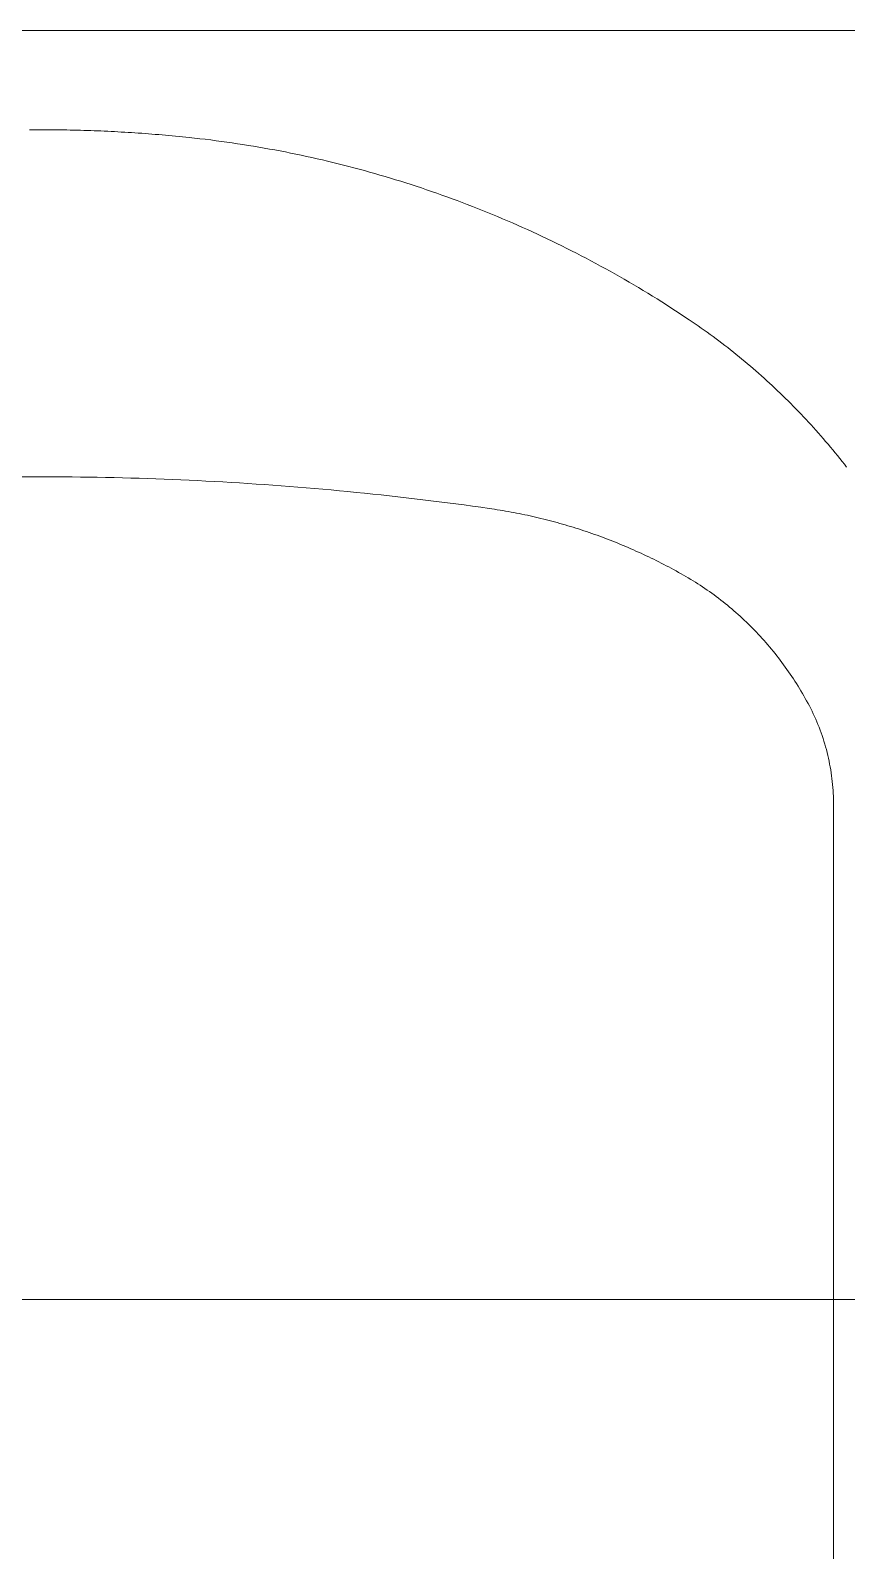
# Model space of a CAD drawing. Header units: millimetres. Extents: x -20496 to -6300, y 37 to 7272.
# Drawn here: x -8567.8 to -8308.9, y 2620.4 to 3102.3 of the extents above; entities that cross this region are included whole.
import ezdxf
from ezdxf.lldxf.tags import DXFTag

# ---------------------------------------------------------------- set-up
doc = ezdxf.new("R2010")
doc.units = ezdxf.units.MM
doc.header["$LTSCALE"] = 50
doc.layers.add('カタログ部品(衛生設備)', color=252, linetype='Continuous')
doc.layers.add('通り芯', color=252, linetype='Continuous')
tags = doc.linetypes.add('chain', pattern=[18.5, 12, -1.5, 3.5, -1.5]).pattern_tags.tags
tags[10:11] = [DXFTag(74, 4), DXFTag(75, 0), DXFTag(340, '0'), DXFTag(46, 1.0), DXFTag(50, 0.0), DXFTag(44, 0.0), DXFTag(45, 0.0)]
tags[8:9] = [DXFTag(74, 4), DXFTag(75, 0), DXFTag(340, '0'), DXFTag(46, 1.0), DXFTag(50, 0.0), DXFTag(44, 0.0), DXFTag(45, 0.0)]
tags[6:7] = [DXFTag(74, 4), DXFTag(75, 0), DXFTag(340, '0'), DXFTag(46, 1.0), DXFTag(50, 0.0), DXFTag(44, 0.0), DXFTag(45, 0.0)]
tags[4:5] = [DXFTag(74, 4), DXFTag(75, 0), DXFTag(340, '0'), DXFTag(46, 1.0), DXFTag(50, 0.0), DXFTag(44, 0.0), DXFTag(45, 0.0)]

# ---------------------------------------------------------------- blocks, each defined once
blk = doc.blocks.new('FcPack%d85')
at = {"layer": '通り芯', "color": 1, "linetype": 'chain', "lineweight": 13}
blk.add_line((-5993.75, 0), (6306.25, 0), dxfattribs=at)
blk = doc.blocks.new('FcPack%d176')
at = {"layer": 'カタログ部品(衛生設備)', "color": 1, "linetype": 'Continuous', "lineweight": 13}
for p, q in [((700, 525), (-700, 525)), ((367.17, 493.49), (366.09, 493.48)), ((368.25, 493.5), (367.17, 493.49)), ((369.33, 493.5), (368.25, 493.5)), ((370.41, 493.5), (369.33, 493.5)), ((371.49, 493.5), (370.41, 493.5)), ((372.57, 493.49), (371.49, 493.5)), ((373.65, 493.49), (372.57, 493.49)), ((374.73, 493.48), (373.65, 493.49)), ((375.81, 493.46), (374.73, 493.48)), ((376.89, 493.45), (375.81, 493.46)), ((377.97, 493.43), (376.89, 493.45)), ((379.05, 493.41), (377.97, 493.43)), ((380.13, 493.39), (379.05, 493.41)), ((381.21, 493.36), (380.13, 493.39)), ((382.29, 493.33), (381.21, 493.36)), ((383.37, 493.3), (382.29, 493.33)), ((384.45, 493.27), (383.37, 493.3)), ((385.53, 493.23), (384.45, 493.27)), ((386.61, 493.19), (385.53, 493.23)), ((387.69, 493.15), (386.61, 493.19)), ((388.77, 493.11), (387.69, 493.15)), ((389.85, 493.06), (388.77, 493.11)), ((390.93, 493.01), (389.85, 493.06)), ((392.01, 492.96), (390.93, 493.01)), ((393.09, 492.91), (392.01, 492.96)), ((394.16, 492.85), (393.09, 492.91)), ((395.24, 492.79), (394.16, 492.85)), ((396.32, 492.73), (395.24, 492.79)), ((397.4, 492.66), (396.32, 492.73)), ((398.48, 492.59), (397.4, 492.66)), ((399.56, 492.52), (398.48, 492.59)), ((400.64, 492.45), (399.56, 492.52)), ((401.71, 492.38), (400.64, 492.45)), ((402.79, 492.3), (401.71, 492.38)), ((403.87, 492.22), (402.79, 492.3)), ((404.95, 492.13), (403.87, 492.22)), ((406.02, 492.05), (404.95, 492.13)), ((407.1, 491.96), (406.02, 492.05)), ((408.18, 491.87), (407.1, 491.96)), ((409.25, 491.77), (408.18, 491.87)), ((410.33, 491.68), (409.25, 491.77)), ((411.4, 491.58), (410.33, 491.68)), ((412.48, 491.48), (411.4, 491.58)), ((413.56, 491.37), (412.48, 491.48)), ((414.63, 491.27), (413.56, 491.37)), ((415.71, 491.16), (414.63, 491.27)), ((416.78, 491.04), (415.71, 491.16)), ((418.49, 490.86), (416.78, 491.04)), ((420.19, 490.67), (418.49, 490.86)), ((421.89, 490.47), (420.19, 490.67)), ((423.59, 490.26), (421.89, 490.47)), ((425.29, 490.04), (423.59, 490.26)), ((426.99, 489.81), (425.29, 490.04)), ((428.69, 489.58), (426.99, 489.81)), ((430.38, 489.34), (428.69, 489.58)), ((432.08, 489.09), (430.38, 489.34)), ((433.77, 488.83), (432.08, 489.09)), ((435.47, 488.56), (433.77, 488.83)), ((437.16, 488.28), (435.47, 488.56)), ((438.85, 488), (437.16, 488.28)), ((440.54, 487.7), (438.85, 488)), ((442.23, 487.4), (440.54, 487.7)), ((443.91, 487.09), (442.23, 487.4)), ((445.6, 486.77), (443.91, 487.09)), ((447.28, 486.45), (445.6, 486.77)), ((448.96, 486.11), (447.28, 486.45)), ((450.64, 485.77), (448.96, 486.11)), ((452.32, 485.41), (450.64, 485.77)), ((454, 485.05), (452.32, 485.41)), ((455.68, 484.69), (454, 485.05)), ((457.35, 484.31), (455.68, 484.69)), ((459.02, 483.92), (457.35, 484.31)), ((460.69, 483.53), (459.02, 483.92)), ((462.36, 483.13), (460.69, 483.53)), ((464.03, 482.72), (462.36, 483.13)), ((465.69, 482.3), (464.03, 482.72)), ((467.36, 481.88), (465.69, 482.3)), ((469.02, 481.44), (467.36, 481.88)), ((470.68, 481), (469.02, 481.44)), ((472.33, 480.55), (470.68, 481)), ((473.99, 480.09), (472.33, 480.55)), ((475.64, 479.62), (473.99, 480.09)), ((477.29, 479.14), (475.64, 479.62)), ((478.94, 478.66), (477.29, 479.14)), ((480.59, 478.17), (478.94, 478.66)), ((482.23, 477.67), (480.59, 478.17)), ((483.87, 477.16), (482.23, 477.67)), ((485.51, 476.64), (483.87, 477.16)), ((487.15, 476.12), (485.51, 476.64)), ((488.78, 475.59), (487.15, 476.12)), ((490.42, 475.05), (488.78, 475.59)), ((492.05, 474.5), (490.42, 475.05)), ((493.67, 473.94), (492.05, 474.5)), ((495.3, 473.38), (493.67, 473.94)), ((496.92, 472.8), (495.3, 473.38)), ((498.54, 472.22), (496.92, 472.8)), ((500.16, 471.63), (498.54, 472.22)), ((501.77, 471.03), (500.16, 471.63)), ((503.38, 470.43), (501.77, 471.03)), ((504.99, 469.82), (503.38, 470.43)), ((506.6, 469.2), (504.99, 469.82)), ((508.2, 468.57), (506.6, 469.2)), ((509.8, 467.93), (508.2, 468.57)), ((511.4, 467.28), (509.8, 467.93)), ((512.99, 466.63), (511.4, 467.28)), ((514.58, 465.97), (512.99, 466.63)), ((516.17, 465.3), (514.58, 465.97)), ((517.76, 464.63), (516.17, 465.3)), ((519.34, 463.94), (517.76, 464.63)), ((520.92, 463.25), (519.34, 463.94)), ((522.49, 462.55), (520.92, 463.25)), ((524.06, 461.84), (522.49, 462.55)), ((525.63, 461.13), (524.06, 461.84)), ((527.2, 460.4), (525.63, 461.13)), ((528.76, 459.67), (527.2, 460.4)), ((530.32, 458.93), (528.76, 459.67)), ((531.88, 458.19), (530.32, 458.93)), ((533.43, 457.43), (531.88, 458.19)), ((534.98, 456.67), (533.43, 457.43)), ((536.52, 455.9), (534.98, 456.67)), ((538.07, 455.13), (536.52, 455.9)), ((539.61, 454.34), (538.07, 455.13)), ((541.14, 453.55), (539.61, 454.34)), ((542.67, 452.75), (541.14, 453.55)), ((544.2, 451.94), (542.67, 452.75)), ((545.72, 451.13), (544.2, 451.94)), ((547.24, 450.3), (545.72, 451.13)), ((548.76, 449.47), (547.24, 450.3)), ((550.27, 448.63), (548.76, 449.47)), ((551.78, 447.79), (550.27, 448.63)), ((553.29, 446.94), (551.78, 447.79)), ((554.79, 446.08), (553.29, 446.94)), ((556.28, 445.21), (554.79, 446.08)), ((557.78, 444.33), (556.28, 445.21)), ((559.27, 443.45), (557.78, 444.33)), ((560.75, 442.56), (559.27, 443.45)), ((562.23, 441.66), (560.75, 442.56)), ((563.71, 440.76), (562.23, 441.66)), ((565.18, 439.85), (563.71, 440.76)), ((566.65, 438.93), (565.18, 439.85)), ((568.12, 438), (566.65, 438.93)), ((569.58, 437.07), (568.12, 438)), ((571.03, 436.13), (569.58, 437.07)), ((572.48, 435.18), (571.03, 436.13)), ((573.93, 434.23), (572.48, 435.18)), ((575.37, 433.26), (573.93, 434.23)), ((576.33, 432.62), (575.37, 433.26)), ((577.29, 431.96), (576.33, 432.62)), ((578.24, 431.31), (577.29, 431.96)), ((579.19, 430.64), (578.24, 431.31)), ((580.14, 429.97), (579.19, 430.64)), ((581.08, 429.3), (580.14, 429.97)), ((582.02, 428.62), (581.08, 429.3)), ((582.95, 427.94), (582.02, 428.62)), ((583.88, 427.25), (582.95, 427.94)), ((584.81, 426.55), (583.88, 427.25)), ((585.73, 425.85), (584.81, 426.55)), ((586.65, 425.15), (585.73, 425.85)), ((587.57, 424.44), (586.65, 425.15)), ((588.48, 423.72), (587.57, 424.44)), ((589.39, 423), (588.48, 423.72)), ((590.3, 422.27), (589.39, 423)), ((591.2, 421.54), (590.3, 422.27)), ((592.1, 420.81), (591.2, 421.54)), ((592.99, 420.06), (592.1, 420.81)), ((593.88, 419.32), (592.99, 420.06)), ((594.77, 418.57), (593.88, 419.32)), ((595.65, 417.81), (594.77, 418.57)), ((596.53, 417.05), (595.65, 417.81)), ((597.4, 416.28), (596.53, 417.05)), ((598.27, 415.51), (597.4, 416.28)), ((599.14, 414.73), (598.27, 415.51)), ((600, 413.95), (599.14, 414.73)), ((600.86, 413.17), (600, 413.95)), ((601.71, 412.38), (600.86, 413.17)), ((602.56, 411.58), (601.71, 412.38)), ((603.41, 410.78), (602.56, 411.58)), ((604.25, 409.97), (603.41, 410.78)), ((605.08, 409.16), (604.25, 409.97)), ((605.92, 408.35), (605.08, 409.16)), ((606.75, 407.53), (605.92, 408.35)), ((607.57, 406.7), (606.75, 407.53)), ((608.39, 405.88), (607.57, 406.7)), ((609.21, 405.04), (608.39, 405.88)), ((610.02, 404.2), (609.21, 405.04)), ((610.83, 403.36), (610.02, 404.2)), ((611.63, 402.51), (610.83, 403.36)), ((612.43, 401.66), (611.63, 402.51)), ((613.22, 400.8), (612.43, 401.66)), ((614.01, 399.94), (613.22, 400.8)), ((614.79, 399.08), (614.01, 399.94)), ((615.57, 398.21), (614.79, 399.08)), ((616.35, 397.33), (615.57, 398.21)), ((617.12, 396.45), (616.35, 397.33)), ((617.89, 395.57), (617.12, 396.45)), ((618.65, 394.68), (617.89, 395.57)), ((619.41, 393.79), (618.65, 394.68)), ((620.16, 392.9), (619.41, 393.79)), ((620.91, 392), (620.16, 392.9)), ((621.65, 391.09), (620.91, 392)), ((622.39, 390.18), (621.65, 391.09)), ((623.12, 389.27), (622.39, 390.18)), ((623.85, 388.35), (623.12, 389.27)), ((624.58, 387.43), (623.85, 388.35)), ((625.3, 386.51), (624.58, 387.43)), ((366.41, 383.47), (363.75, 383.46)), ((369.06, 383.48), (366.41, 383.47)), ((371.71, 383.48), (369.06, 383.48)), ((374.37, 383.47), (371.71, 383.48)), ((377.02, 383.45), (374.37, 383.47)), ((379.67, 383.43), (377.02, 383.45)), ((382.33, 383.4), (379.67, 383.43)), ((384.98, 383.37), (382.33, 383.4)), ((387.63, 383.33), (384.98, 383.37)), ((390.28, 383.28), (387.63, 383.33)), ((392.94, 383.22), (390.28, 383.28)), ((395.59, 383.16), (392.94, 383.22)), ((398.24, 383.09), (395.59, 383.16)), ((400.89, 383.01), (398.24, 383.09)), ((403.54, 382.92), (400.89, 383.01)), ((406.19, 382.83), (403.54, 382.92)), ((408.85, 382.73), (406.19, 382.83)), ((411.5, 382.63), (408.85, 382.73)), ((414.15, 382.51), (411.5, 382.63)), ((416.8, 382.4), (414.15, 382.51)), ((419.45, 382.27), (416.8, 382.4)), ((422.1, 382.14), (419.45, 382.27)), ((424.75, 381.99), (422.1, 382.14)), ((427.4, 381.85), (424.75, 381.99)), ((430.05, 381.69), (427.4, 381.85)), ((432.69, 381.53), (430.05, 381.69)), ((435.34, 381.36), (432.69, 381.53)), ((437.99, 381.19), (435.34, 381.36)), ((440.64, 381), (437.99, 381.19)), ((443.28, 380.82), (440.64, 381)), ((445.93, 380.62), (443.28, 380.82)), ((448.58, 380.42), (445.93, 380.62)), ((451.22, 380.21), (448.58, 380.42)), ((453.87, 379.99), (451.22, 380.21)), ((456.51, 379.76), (453.87, 379.99)), ((459.15, 379.53), (456.51, 379.76)), ((461.8, 379.29), (459.15, 379.53)), ((464.44, 379.05), (461.8, 379.29)), ((467.08, 378.8), (464.44, 379.05)), ((469.72, 378.54), (467.08, 378.8)), ((472.36, 378.27), (469.72, 378.54)), ((475, 378), (472.36, 378.27)), ((477.64, 377.72), (475, 378)), ((480.28, 377.43), (477.64, 377.72)), ((482.92, 377.14), (480.28, 377.43)), ((485.56, 376.84), (482.92, 377.14)), ((488.19, 376.53), (485.56, 376.84)), ((490.83, 376.21), (488.19, 376.53)), ((493.46, 375.89), (490.83, 376.21)), ((496.1, 375.56), (493.46, 375.89)), ((498.73, 375.23), (496.1, 375.56)), ((501.36, 374.89), (498.73, 375.23)), ((503.99, 374.54), (501.36, 374.89)), ((506.63, 374.18), (503.99, 374.54)), ((509.26, 373.82), (506.63, 374.18)), ((511.88, 373.45), (509.26, 373.82)), ((512.76, 373.32), (511.88, 373.45)), ((513.63, 373.19), (512.76, 373.32)), ((514.5, 373.05), (513.63, 373.19)), ((515.38, 372.91), (514.5, 373.05)), ((516.25, 372.77), (515.38, 372.91)), ((517.12, 372.62), (516.25, 372.77)), ((517.99, 372.47), (517.12, 372.62)), ((518.86, 372.31), (517.99, 372.47)), ((519.72, 372.15), (518.86, 372.31)), ((520.59, 371.98), (519.72, 372.15)), ((521.46, 371.81), (520.59, 371.98)), ((522.32, 371.63), (521.46, 371.81)), ((523.19, 371.45), (522.32, 371.63)), ((524.05, 371.27), (523.19, 371.45)), ((524.92, 371.08), (524.05, 371.27)), ((525.78, 370.89), (524.92, 371.08)), ((526.64, 370.69), (525.78, 370.89)), ((527.5, 370.49), (526.64, 370.69)), ((528.36, 370.28), (527.5, 370.49)), ((529.22, 370.07), (528.36, 370.28)), ((530.08, 369.85), (529.22, 370.07)), ((530.93, 369.63), (530.08, 369.85)), ((531.79, 369.41), (530.93, 369.63)), ((532.64, 369.18), (531.79, 369.41)), ((533.5, 368.95), (532.64, 369.18)), ((534.35, 368.71), (533.5, 368.95)), ((535.2, 368.47), (534.35, 368.71)), ((536.05, 368.22), (535.2, 368.47)), ((536.9, 367.97), (536.05, 368.22)), ((537.75, 367.72), (536.9, 367.97)), ((538.59, 367.46), (537.75, 367.72)), ((539.44, 367.2), (538.59, 367.46)), ((540.28, 366.93), (539.44, 367.2)), ((541.12, 366.66), (540.28, 366.93)), ((541.97, 366.38), (541.12, 366.66)), ((542.81, 366.1), (541.97, 366.38)), ((543.64, 365.81), (542.81, 366.1)), ((544.48, 365.52), (543.64, 365.81)), ((545.32, 365.23), (544.48, 365.52)), ((546.15, 364.93), (545.32, 365.23)), ((546.98, 364.63), (546.15, 364.93)), ((547.82, 364.32), (546.98, 364.63)), ((548.65, 364.01), (547.82, 364.32)), ((549.48, 363.7), (548.65, 364.01)), ((550.3, 363.38), (549.48, 363.7)), ((551.13, 363.06), (550.3, 363.38)), ((551.95, 362.73), (551.13, 363.06)), ((552.78, 362.4), (551.95, 362.73)), ((553.6, 362.06), (552.78, 362.4)), ((554.42, 361.72), (553.6, 362.06)), ((555.23, 361.37), (554.42, 361.72)), ((556.05, 361.03), (555.23, 361.37)), ((556.87, 360.67), (556.05, 361.03)), ((557.68, 360.32), (556.87, 360.67)), ((558.49, 359.95), (557.68, 360.32)), ((559.3, 359.59), (558.49, 359.95)), ((560.11, 359.22), (559.3, 359.59)), ((560.91, 358.85), (560.11, 359.22)), ((561.72, 358.47), (560.91, 358.85)), ((562.52, 358.09), (561.72, 358.47)), ((563.32, 357.7), (562.52, 358.09)), ((564.12, 357.31), (563.32, 357.7)), ((564.92, 356.91), (564.12, 357.31)), ((565.71, 356.52), (564.92, 356.91)), ((566.5, 356.11), (565.71, 356.52)), ((567.3, 355.71), (566.5, 356.11)), ((568.09, 355.3), (567.3, 355.71)), ((568.87, 354.88), (568.09, 355.3)), ((569.66, 354.46), (568.87, 354.88)), ((570.44, 354.04), (569.66, 354.46)), ((571.22, 353.61), (570.44, 354.04)), ((572, 353.18), (571.22, 353.61)), ((572.78, 352.75), (572, 353.18)), ((573.56, 352.31), (572.78, 352.75)), ((574.32, 351.87), (573.56, 352.31)), ((575.09, 351.42), (574.32, 351.87)), ((575.85, 350.96), (575.09, 351.42)), ((576.61, 350.5), (575.85, 350.96)), ((577.36, 350.03), (576.61, 350.5)), ((578.11, 349.55), (577.36, 350.03)), ((578.86, 349.07), (578.11, 349.55)), ((579.6, 348.58), (578.86, 349.07)), ((580.34, 348.08), (579.6, 348.58)), ((581.07, 347.58), (580.34, 348.08)), ((581.8, 347.06), (581.07, 347.58)), ((582.53, 346.55), (581.8, 347.06)), ((583.25, 346.02), (582.53, 346.55)), ((583.97, 345.49), (583.25, 346.02)), ((584.68, 344.96), (583.97, 345.49)), ((585.38, 344.41), (584.68, 344.96)), ((586.09, 343.86), (585.38, 344.41)), ((586.79, 343.31), (586.09, 343.86)), ((587.48, 342.74), (586.79, 343.31)), ((588.17, 342.18), (587.48, 342.74)), ((588.85, 341.6), (588.17, 342.18)), ((589.53, 341.02), (588.85, 341.6)), ((590.2, 340.43), (589.53, 341.02)), ((590.87, 339.84), (590.2, 340.43)), ((591.54, 339.24), (590.87, 339.84)), ((592.2, 338.63), (591.54, 339.24)), ((592.85, 338.02), (592.2, 338.63)), ((593.5, 337.4), (592.85, 338.02)), ((594.14, 336.78), (593.5, 337.4)), ((594.78, 336.15), (594.14, 336.78)), ((595.42, 335.52), (594.78, 336.15)), ((596.04, 334.87), (595.42, 335.52)), ((596.67, 334.23), (596.04, 334.87)), ((597.28, 333.58), (596.67, 334.23)), ((597.9, 332.92), (597.28, 333.58)), ((598.5, 332.25), (597.9, 332.92)), ((599.1, 331.59), (598.5, 332.25)), ((599.7, 330.91), (599.1, 331.59)), ((600.29, 330.23), (599.7, 330.91)), ((600.87, 329.55), (600.29, 330.23)), ((601.45, 328.86), (600.87, 329.55)), ((602.02, 328.16), (601.45, 328.86)), ((602.59, 327.46), (602.02, 328.16)), ((603.15, 326.75), (602.59, 327.46)), ((603.7, 326.04), (603.15, 326.75)), ((604.25, 325.33), (603.7, 326.04)), ((604.79, 324.61), (604.25, 325.33)), ((605.33, 323.88), (604.79, 324.61)), ((605.86, 323.15), (605.33, 323.88)), ((606.38, 322.41), (605.86, 323.15)), ((606.9, 321.67), (606.38, 322.41)), ((607.41, 320.93), (606.9, 321.67)), ((607.92, 320.18), (607.41, 320.93)), ((608.42, 319.43), (607.92, 320.18)), ((608.91, 318.67), (608.42, 319.43)), ((609.4, 317.9), (608.91, 318.67)), ((609.88, 317.14), (609.4, 317.9)), ((610.35, 316.36), (609.88, 317.14)), ((610.82, 315.59), (610.35, 316.36)), ((611.28, 314.81), (610.82, 315.59)), ((611.73, 314.02), (611.28, 314.81)), ((612.18, 313.23), (611.73, 314.02)), ((612.62, 312.44), (612.18, 313.23)), ((613.05, 311.65), (612.62, 312.44)), ((613.49, 310.83), (613.05, 311.65)), ((613.91, 310), (613.49, 310.83)), ((614.33, 309.17), (613.91, 310)), ((614.73, 308.33), (614.33, 309.17)), ((615.12, 307.49), (614.73, 308.33)), ((615.49, 306.64), (615.12, 307.49)), ((615.86, 305.78), (615.49, 306.64)), ((616.21, 304.92), (615.86, 305.78)), ((616.56, 304.06), (616.21, 304.92)), ((616.89, 303.19), (616.56, 304.06)), ((617.21, 302.31), (616.89, 303.19)), ((617.51, 301.43), (617.21, 302.31)), ((617.81, 300.55), (617.51, 301.43)), ((618.09, 299.66), (617.81, 300.55)), ((618.36, 298.76), (618.09, 299.66)), ((618.62, 297.87), (618.36, 298.76)), ((618.87, 296.97), (618.62, 297.87)), ((619.1, 296.06), (618.87, 296.97)), ((619.32, 295.16), (619.1, 296.06)), ((619.53, 294.25), (619.32, 295.16)), ((619.73, 293.33), (619.53, 294.25)), ((619.91, 292.42), (619.73, 293.33)), ((620.08, 291.5), (619.91, 292.42)), ((620.24, 290.57), (620.08, 291.5)), ((620.39, 289.65), (620.24, 290.57)), ((620.52, 288.72), (620.39, 289.65)), ((620.64, 287.8), (620.52, 288.72)), ((620.75, 286.87), (620.64, 287.8)), ((620.85, 285.94), (620.75, 286.87)), ((620.93, 285), (620.85, 285.94)), ((621, 284.07), (620.93, 285)), ((621.06, 283.14), (621, 284.07)), ((621.1, 282.2), (621.06, 283.14)), ((621.13, 281.26), (621.1, 282.2)), ((621.15, 280.33), (621.13, 281.26)), ((621.16, 279.39), (621.15, 280.33)), ((621.16, -279.39), (621.16, 279.39))]:
    blk.add_line(p, q, dxfattribs=at)

msp = doc.modelspace()

# ---------------------------------------------------------------- block references
at = {"layer": 'カタログ部品(衛生設備)', "color": 1, "linetype": 'Continuous', "lineweight": 13}
msp.add_blockref('FcPack%d176', (-8934.189, 2577.326), dxfattribs=at)
at = {"layer": '通り芯', "color": 2, "linetype": 'Continuous', "lineweight": 13}
msp.add_blockref('FcPack%d85', (-12606.25, 2700), dxfattribs=at)

doc.saveas('drawing.dxf')
